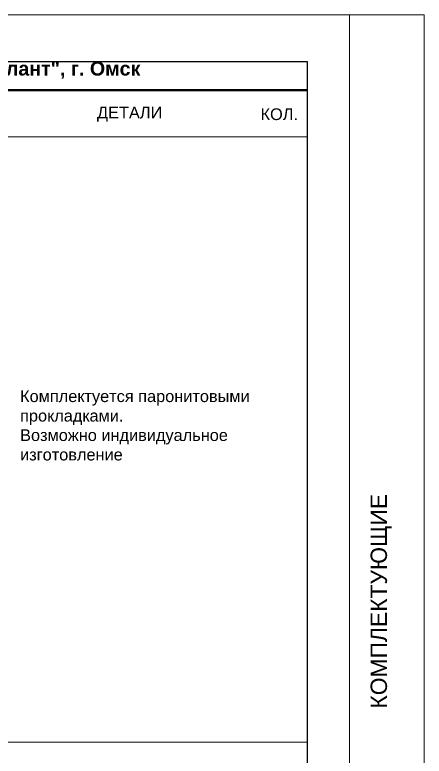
# Model space of a CAD drawing. Extents: x -37 to 4620, y -49 to 348.
# Drawn here: x 3062.4 to 3150, y 138.3 to 297 of the extents above; entities that cross this region are included whole.
import ezdxf

# ---------------------------------------------------------------- set-up
doc = ezdxf.new("R2010")
doc.units = 0
doc.header["$LTSCALE"] = 5
doc.layers.get('0').update_dxf_attribs({"linetype": 'CONTINUOUS', "lineweight": 30})
for name, color, linetype, lineweight in [('3', 1, 'CONTINUOUS', 20), ('4', 160, 'CONTINUOUS', 18), ('Рамки', 1, 'CONTINUOUS', 15), ('Текстовый', 7, 'CONTINUOUS', 9)]:
    doc.layers.add(name, color=color, linetype=linetype, lineweight=lineweight)
doc.layers.add('Скрытые', color=14, linetype='CONTINUOUS', plot=False)
doc.styles.add('Каталожный', font='arial.ttf', dxfattribs={"height": 2.5})
doc.styles.add('Фирм', font='arial.ttf', dxfattribs={"height": 3.5})

msp = doc.modelspace()

# ---------------------------------------------------------------- linework, layer by layer
at = {"linetype": 'Continuous', "lineweight": 50}
msp.add_line((2960, 280.85, 0.008), (3125, 280.855, 0.041), dxfattribs=at)
at = {"layer": '3', "color": 0, "linetype": 'Continuous'}
msp.add_line((2960, 270.85, -764.736), (3125, 270.85, 0.008), dxfattribs=at)
at = {"layer": '4', "linetype": 'Continuous'}
msp.add_line((3134, 297), (3134, 0), dxfattribs=at)
at = {"layer": 'Рамки', "linetype": 'Continuous'}
for p in [(3125, 280.856, 0.008), (2960, 141.275)]:
    msp.add_line(p, (3125, 141.276, 0.008), dxfattribs=at)
msp.add_lwpolyline([(2940, 297), (3150, 297), (3150, 0), (2940, 0)], close=True, dxfattribs=at)
at = {"layer": 'Скрытые', "linetype": 'Continuous'}
msp.add_lwpolyline([(2960, 10), (2960, 287), (3125, 287), (3125, 10)], close=True, dxfattribs=at)

# ---------------------------------------------------------------- texts
at = {"layer": 'Текстовый', "style": 'Фирм'}
msp.add_text('КОМПЛЕКТУЮЩИЕ', height=3.5, rotation=90, dxfattribs=at).set_placement((3142.043, 148.5))
at = {"layer": 'Текстовый', "color": 1, "linetype": 'Continuous', "style": 'Каталожный'}
for s, insert, char_height, width, attachment_point in [('\\pxqc;{\\fArial|b1|i0|c204|p34;\\C256;Стальные кронштейны ООО "Атлант", г. Омск}', (2958.527, 287), 3, 165, 1), ('\\pxqc;ДЕТАЛИ', (3086.986, 275.711, 0.008), 2.5, 52.02782, 5), ('\\pxqc;КОЛ.', (3119, 275.711, 0.008), 2.5, 12, 5), ('\\pxql;Комплектуется паронитовыми прокладками.\\PВозможно индивидуальное изготовление', (3063.548, 216.61, 0.008), 2.5, 59.66588, 1)]:
    msp.add_mtext(s, dxfattribs=dict(at, insert=insert, char_height=char_height, width=width, attachment_point=attachment_point))

doc.saveas('drawing.dxf')
